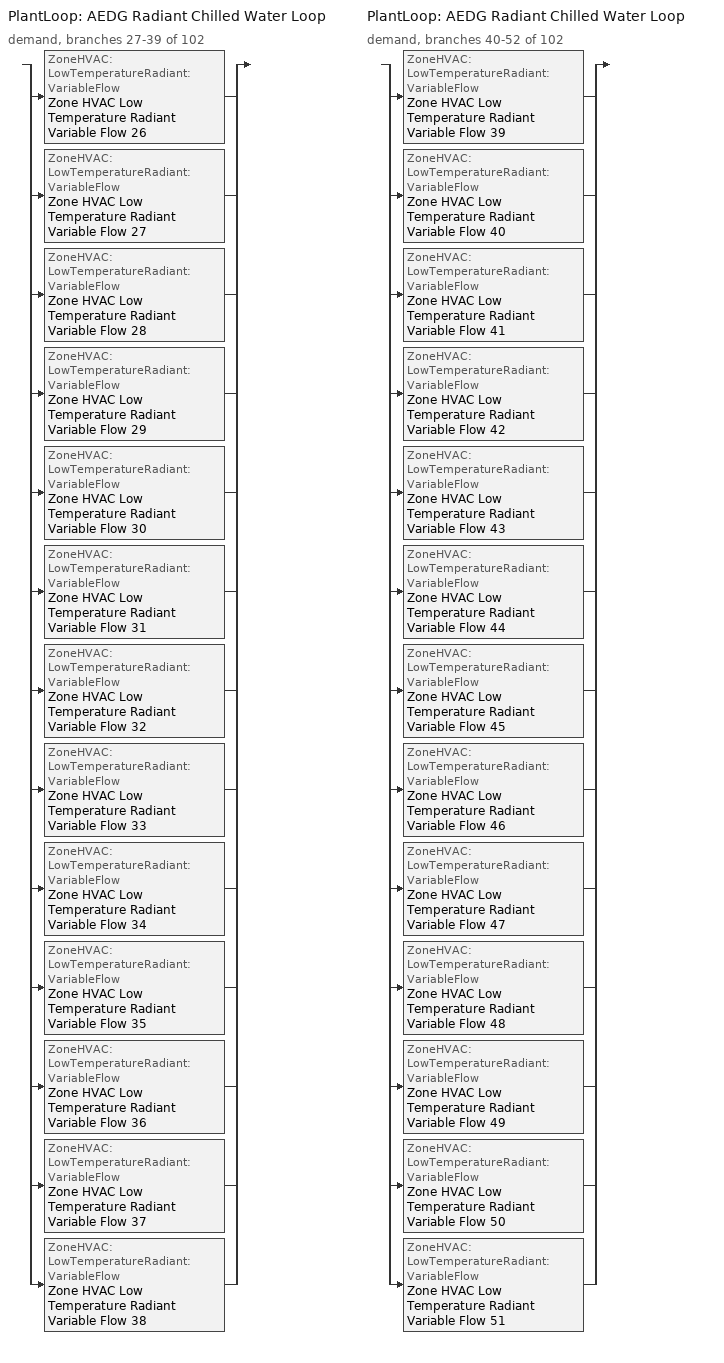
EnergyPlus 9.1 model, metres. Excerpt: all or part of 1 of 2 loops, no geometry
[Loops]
PlantLoop 'AEDG Radiant Chilled Water Loop'
 demand, branches 27-39 of 102: split
  | ZoneHVAC:LowTemperatureRadiant:VariableFlow 'Zone HVAC Low Temperature Radiant Variable Flow 26'
  | ZoneHVAC:LowTemperatureRadiant:VariableFlow 'Zone HVAC Low Temperature Radiant Variable Flow 27'
  | ZoneHVAC:LowTemperatureRadiant:VariableFlow 'Zone HVAC Low Temperature Radiant Variable Flow 28'
  | ZoneHVAC:LowTemperatureRadiant:VariableFlow 'Zone HVAC Low Temperature Radiant Variable Flow 29'
  | ZoneHVAC:LowTemperatureRadiant:VariableFlow 'Zone HVAC Low Temperature Radiant Variable Flow 30'
  | ZoneHVAC:LowTemperatureRadiant:VariableFlow 'Zone HVAC Low Temperature Radiant Variable Flow 31'
  | ZoneHVAC:LowTemperatureRadiant:VariableFlow 'Zone HVAC Low Temperature Radiant Variable Flow 32'
  | ZoneHVAC:LowTemperatureRadiant:VariableFlow 'Zone HVAC Low Temperature Radiant Variable Flow 33'
  | ZoneHVAC:LowTemperatureRadiant:VariableFlow 'Zone HVAC Low Temperature Radiant Variable Flow 34'
  | ZoneHVAC:LowTemperatureRadiant:VariableFlow 'Zone HVAC Low Temperature Radiant Variable Flow 35'
  | ZoneHVAC:LowTemperatureRadiant:VariableFlow 'Zone HVAC Low Temperature Radiant Variable Flow 36'
  | ZoneHVAC:LowTemperatureRadiant:VariableFlow 'Zone HVAC Low Temperature Radiant Variable Flow 37'
  | ZoneHVAC:LowTemperatureRadiant:VariableFlow 'Zone HVAC Low Temperature Radiant Variable Flow 38'
PlantLoop 'AEDG Radiant Chilled Water Loop'
 demand, branches 40-52 of 102: split
  | ZoneHVAC:LowTemperatureRadiant:VariableFlow 'Zone HVAC Low Temperature Radiant Variable Flow 39'
  | ZoneHVAC:LowTemperatureRadiant:VariableFlow 'Zone HVAC Low Temperature Radiant Variable Flow 40'
  | ZoneHVAC:LowTemperatureRadiant:VariableFlow 'Zone HVAC Low Temperature Radiant Variable Flow 41'
  | ZoneHVAC:LowTemperatureRadiant:VariableFlow 'Zone HVAC Low Temperature Radiant Variable Flow 42'
  | ZoneHVAC:LowTemperatureRadiant:VariableFlow 'Zone HVAC Low Temperature Radiant Variable Flow 43'
  | ZoneHVAC:LowTemperatureRadiant:VariableFlow 'Zone HVAC Low Temperature Radiant Variable Flow 44'
  | ZoneHVAC:LowTemperatureRadiant:VariableFlow 'Zone HVAC Low Temperature Radiant Variable Flow 45'
  | ZoneHVAC:LowTemperatureRadiant:VariableFlow 'Zone HVAC Low Temperature Radiant Variable Flow 46'
  | ZoneHVAC:LowTemperatureRadiant:VariableFlow 'Zone HVAC Low Temperature Radiant Variable Flow 47'
  | ZoneHVAC:LowTemperatureRadiant:VariableFlow 'Zone HVAC Low Temperature Radiant Variable Flow 48'
  | ZoneHVAC:LowTemperatureRadiant:VariableFlow 'Zone HVAC Low Temperature Radiant Variable Flow 49'
  | ZoneHVAC:LowTemperatureRadiant:VariableFlow 'Zone HVAC Low Temperature Radiant Variable Flow 50'
  | ZoneHVAC:LowTemperatureRadiant:VariableFlow 'Zone HVAC Low Temperature Radiant Variable Flow 51'
[ZoneHVAC:LowTemperatureRadiant:VariableFlow] Availability Schedule=Always On Discrete; Hydronic Tubing Inside Diameter {m}=0.012; Hydronic Tubing Length {m}=Autosize; Temperature Control Type=MeanRadiantTemperature; Heating Design Capacity Method=HeatingDesignCapacity; Heating Design Capacity {W}=Autosize; Maximum Hot Water Flow {m3/s}=Autosize; Heating Control Throttling Range {deltaC}=0.5; Heating Control Temperature Schedule=AEDG Office Mean Radiant Heating Setpoint Schedule; Cooling Design Capacity Method=CoolingDesignCapacity; Cooling Design Capacity {W}=Autosize; Maximum Cold Water Flow {m3/s}=Autosize; Cooling Control Throttling Range {deltaC}=0.5; Cooling Control Temperature Schedule=AEDG Office Mean Radiant Cooling Setpoint Schedule; Condensation Control Type=SimpleOff; Condensation Control Dewpoint Offset {C}=1; Number of Circuits=OnePerSurface; Circuit Length {m}=106.7
Name | Zone | Surface Name or Radiant Surface Group
Zone HVAC Low Temperature Radiant Variable Flow 49 | Thermal Zone 100 | Zone HVAC Low Temperature Radiant Variable Flow 49Floors
Zone HVAC Low Temperature Radiant Variable Flow 50 | Thermal Zone 31 | Zone HVAC Low Temperature Radiant Variable Flow 50Floors
Zone HVAC Low Temperature Radiant Variable Flow 51 | Thermal Zone 42 | Zone HVAC Low Temperature Radiant Variable Flow 51Floors
Zone HVAC Low Temperature Radiant Variable Flow 46 | Thermal Zone 43 | Zone HVAC Low Temperature Radiant Variable Flow 46Floors
Zone HVAC Low Temperature Radiant Variable Flow 48 | Thermal Zone 45 | Zone HVAC Low Temperature Radiant Variable Flow 48Floors
Zone HVAC Low Temperature Radiant Variable Flow 47 | Thermal Zone 48 | Zone HVAC Low Temperature Radiant Variable Flow 47Floors
Zone HVAC Low Temperature Radiant Variable Flow 45 | Thermal Zone 49 | Zone HVAC Low Temperature Radiant Variable Flow 45Floors
Zone HVAC Low Temperature Radiant Variable Flow 33 | Thermal Zone 5 | Zone HVAC Low Temperature Radiant Variable Flow 33Floors
Zone HVAC Low Temperature Radiant Variable Flow 43 | Thermal Zone 50 | Zone HVAC Low Temperature Radiant Variable Flow 43Floors
Zone HVAC Low Temperature Radiant Variable Flow 42 | Thermal Zone 51 | Zone HVAC Low Temperature Radiant Variable Flow 42Floors
Zone HVAC Low Temperature Radiant Variable Flow 38 | Thermal Zone 52 | Zone HVAC Low Temperature Radiant Variable Flow 38Floors
Zone HVAC Low Temperature Radiant Variable Flow 37 | Thermal Zone 53 | Zone HVAC Low Temperature Radiant Variable Flow 37Floors
Zone HVAC Low Temperature Radiant Variable Flow 39 | Thermal Zone 54 | Zone HVAC Low Temperature Radiant Variable Flow 39Floors
Zone HVAC Low Temperature Radiant Variable Flow 36 | Thermal Zone 55 | Zone HVAC Low Temperature Radiant Variable Flow 36Floors
Zone HVAC Low Temperature Radiant Variable Flow 44 | Thermal Zone 56 | Zone HVAC Low Temperature Radiant Variable Flow 44Floors
Zone HVAC Low Temperature Radiant Variable Flow 26 | Thermal Zone 57 | Zone HVAC Low Temperature Radiant Variable Flow 26Floors
Zone HVAC Low Temperature Radiant Variable Flow 34 | Thermal Zone 59 | Zone HVAC Low Temperature Radiant Variable Flow 34Floors
Zone HVAC Low Temperature Radiant Variable Flow 32 | Thermal Zone 60 | Zone HVAC Low Temperature Radiant Variable Flow 32Floors
Zone HVAC Low Temperature Radiant Variable Flow 31 | Thermal Zone 62 | Zone HVAC Low Temperature Radiant Variable Flow 31Floors
Zone HVAC Low Temperature Radiant Variable Flow 29 | Thermal Zone 63 | Zone HVAC Low Temperature Radiant Variable Flow 29Floors
Zone HVAC Low Temperature Radiant Variable Flow 28 | Thermal Zone 64 | Zone HVAC Low Temperature Radiant Variable Flow 28Floors
Zone HVAC Low Temperature Radiant Variable Flow 27 | Thermal Zone 65 | Zone HVAC Low Temperature Radiant Variable Flow 27Floors
Zone HVAC Low Temperature Radiant Variable Flow 41 | Thermal Zone 69 | Zone HVAC Low Temperature Radiant Variable Flow 41Floors
Zone HVAC Low Temperature Radiant Variable Flow 35 | Thermal Zone 71 | Zone HVAC Low Temperature Radiant Variable Flow 35Floors
Zone HVAC Low Temperature Radiant Variable Flow 30 | Thermal Zone 78 | Zone HVAC Low Temperature Radiant Variable Flow 30Floors
Zone HVAC Low Temperature Radiant Variable Flow 40 | Thermal Zone 96 | Zone HVAC Low Temperature Radiant Variable Flow 40Floors
[ZoneHVAC:LowTemperatureRadiant:SurfaceGroup] Flow Fraction for Surface 1=1
Name | Surface 1
Zone HVAC Low Temperature Radiant Variable Flow 49Floors | Surface 595
Zone HVAC Low Temperature Radiant Variable Flow 50Floors | Surface 181
Zone HVAC Low Temperature Radiant Variable Flow 51Floors | Surface 247
Zone HVAC Low Temperature Radiant Variable Flow 46Floors | Surface 253
Zone HVAC Low Temperature Radiant Variable Flow 48Floors | Surface 265
Zone HVAC Low Temperature Radiant Variable Flow 47Floors | Surface 283
Zone HVAC Low Temperature Radiant Variable Flow 45Floors | Surface 289
Zone HVAC Low Temperature Radiant Variable Flow 33Floors | Surface 25
Zone HVAC Low Temperature Radiant Variable Flow 43Floors | Surface 295
Zone HVAC Low Temperature Radiant Variable Flow 42Floors | Surface 301
Zone HVAC Low Temperature Radiant Variable Flow 38Floors | Surface 307
Zone HVAC Low Temperature Radiant Variable Flow 37Floors | Surface 313
Zone HVAC Low Temperature Radiant Variable Flow 39Floors | Surface 319
Zone HVAC Low Temperature Radiant Variable Flow 36Floors | Surface 325
Zone HVAC Low Temperature Radiant Variable Flow 44Floors | Surface 331
Zone HVAC Low Temperature Radiant Variable Flow 26Floors | Surface 337
Zone HVAC Low Temperature Radiant Variable Flow 34Floors | Surface 349
Zone HVAC Low Temperature Radiant Variable Flow 32Floors | Surface 355
Zone HVAC Low Temperature Radiant Variable Flow 31Floors | Surface 367
Zone HVAC Low Temperature Radiant Variable Flow 29Floors | Surface 373
Zone HVAC Low Temperature Radiant Variable Flow 28Floors | Surface 379
Zone HVAC Low Temperature Radiant Variable Flow 27Floors | Surface 385
Zone HVAC Low Temperature Radiant Variable Flow 41Floors | Surface 409
Zone HVAC Low Temperature Radiant Variable Flow 35Floors | Surface 421
Zone HVAC Low Temperature Radiant Variable Flow 30Floors | Surface 463
Zone HVAC Low Temperature Radiant Variable Flow 40Floors | Surface 571
[Zone equipment]
Thermal Zone 100: Zone HVAC Low Temperature Radiant Variable Flow 49
Thermal Zone 31: Zone HVAC Low Temperature Radiant Variable Flow 50
Thermal Zone 42: Zone HVAC Low Temperature Radiant Variable Flow 51
Thermal Zone 43: Zone HVAC Low Temperature Radiant Variable Flow 46
Thermal Zone 45: Zone HVAC Low Temperature Radiant Variable Flow 48
Thermal Zone 48: Zone HVAC Low Temperature Radiant Variable Flow 47
Thermal Zone 49: Zone HVAC Low Temperature Radiant Variable Flow 45
Thermal Zone 5: Zone HVAC Low Temperature Radiant Variable Flow 33
Thermal Zone 50: Zone HVAC Low Temperature Radiant Variable Flow 43
Thermal Zone 51: Zone HVAC Low Temperature Radiant Variable Flow 42
Thermal Zone 52: Zone HVAC Low Temperature Radiant Variable Flow 38
Thermal Zone 53: Zone HVAC Low Temperature Radiant Variable Flow 37
Thermal Zone 54: Zone HVAC Low Temperature Radiant Variable Flow 39
Thermal Zone 55: Zone HVAC Low Temperature Radiant Variable Flow 36
Thermal Zone 56: Zone HVAC Low Temperature Radiant Variable Flow 44
Thermal Zone 57: Zone HVAC Low Temperature Radiant Variable Flow 26
Thermal Zone 59: Zone HVAC Low Temperature Radiant Variable Flow 34
Thermal Zone 60: Zone HVAC Low Temperature Radiant Variable Flow 32
Thermal Zone 62: Zone HVAC Low Temperature Radiant Variable Flow 31
Thermal Zone 63: Zone HVAC Low Temperature Radiant Variable Flow 29
Thermal Zone 64: Zone HVAC Low Temperature Radiant Variable Flow 28
Thermal Zone 65: Zone HVAC Low Temperature Radiant Variable Flow 27
Thermal Zone 69: Zone HVAC Low Temperature Radiant Variable Flow 41
Thermal Zone 71: Zone HVAC Low Temperature Radiant Variable Flow 35
Thermal Zone 78: Zone HVAC Low Temperature Radiant Variable Flow 30
Thermal Zone 96: Zone HVAC Low Temperature Radiant Variable Flow 40
[Sizing:Zone] Zone Cooling Design Supply Air Temperature Input Method=SupplyAirTemperature; Zone Cooling Design Supply Air Temperature {C}=14; Zone Cooling Design Supply Air Temperature Difference {deltaC}=11.11; Zone Heating Design Supply Air Temperature Input Method=SupplyAirTemperature; Zone Heating Design Supply Air Temperature {C}=40; Zone Heating Design Supply Air Temperature Difference {deltaC}=11.11; Zone Cooling Design Supply Air Humidity Ratio {kgWater/kgDryAir}=0.0085; Zone Heating Design Supply Air Humidity Ratio {kgWater/kgDryAir}=0.008; Design Specification Outdoor Air Object=90.1-2010 - Office - OpenOffice Ventilation; Zone Heating Sizing Factor=1.25; Zone Cooling Sizing Factor=1.15; Cooling Design Air Flow Method=DesignDay; Cooling Design Air Flow Rate {m3/s}=0; Cooling Minimum Air Flow per Zone Floor Area {m3/s-m2}=0.000762; Cooling Minimum Air Flow {m3/s}=0; Cooling Minimum Air Flow Fraction=0; Heating Design Air Flow Method=DesignDay; Heating Design Air Flow Rate {m3/s}=0; Heating Maximum Air Flow per Zone Floor Area {m3/s-m2}=0.002032; Heating Maximum Air Flow {m3/s}=0.141576; Heating Maximum Air Flow Fraction=0.3; Account for Dedicated Outdoor Air System=No
Name | Design Specification Zone Air Distribution Object
Thermal Zone 100 | Thermal Zone 100 Design Spec Zone Air Dist
Thermal Zone 31 | Thermal Zone 31 Design Spec Zone Air Dist
Thermal Zone 42 | Thermal Zone 42 Design Spec Zone Air Dist
Thermal Zone 43 | Thermal Zone 43 Design Spec Zone Air Dist
Thermal Zone 45 | Thermal Zone 45 Design Spec Zone Air Dist
Thermal Zone 48 | Thermal Zone 48 Design Spec Zone Air Dist
Thermal Zone 49 | Thermal Zone 49 Design Spec Zone Air Dist
Thermal Zone 5 | Thermal Zone 5 Design Spec Zone Air Dist
Thermal Zone 50 | Thermal Zone 50 Design Spec Zone Air Dist
Thermal Zone 51 | Thermal Zone 51 Design Spec Zone Air Dist
Thermal Zone 52 | Thermal Zone 52 Design Spec Zone Air Dist
Thermal Zone 53 | Thermal Zone 53 Design Spec Zone Air Dist
Thermal Zone 54 | Thermal Zone 54 Design Spec Zone Air Dist
Thermal Zone 55 | Thermal Zone 55 Design Spec Zone Air Dist
Thermal Zone 56 | Thermal Zone 56 Design Spec Zone Air Dist
Thermal Zone 57 | Thermal Zone 57 Design Spec Zone Air Dist
Thermal Zone 59 | Thermal Zone 59 Design Spec Zone Air Dist
Thermal Zone 60 | Thermal Zone 60 Design Spec Zone Air Dist
Thermal Zone 62 | Thermal Zone 62 Design Spec Zone Air Dist
Thermal Zone 63 | Thermal Zone 63 Design Spec Zone Air Dist
Thermal Zone 64 | Thermal Zone 64 Design Spec Zone Air Dist
Thermal Zone 65 | Thermal Zone 65 Design Spec Zone Air Dist
Thermal Zone 69 | Thermal Zone 69 Design Spec Zone Air Dist
Thermal Zone 71 | Thermal Zone 71 Design Spec Zone Air Dist
Thermal Zone 78 | Thermal Zone 78 Design Spec Zone Air Dist
Thermal Zone 96 | Thermal Zone 96 Design Spec Zone Air Dist
[DesignSpecification:ZoneAirDistribution] Zone Air Distribution Effectiveness in Cooling Mode=1; Zone Air Distribution Effectiveness in Heating Mode=1
Thermal Zone 100 Design Spec Zone Air Dist; Thermal Zone 31 Design Spec Zone Air Dist; Thermal Zone 42 Design Spec Zone Air Dist; Thermal Zone 43 Design Spec Zone Air Dist; Thermal Zone 45 Design Spec Zone Air Dist; Thermal Zone 48 Design Spec Zone Air Dist; Thermal Zone 49 Design Spec Zone Air Dist; Thermal Zone 5 Design Spec Zone Air Dist; Thermal Zone 50 Design Spec Zone Air Dist; Thermal Zone 51 Design Spec Zone Air Dist; Thermal Zone 52 Design Spec Zone Air Dist; Thermal Zone 53 Design Spec Zone Air Dist; Thermal Zone 54 Design Spec Zone Air Dist; Thermal Zone 55 Design Spec Zone Air Dist; Thermal Zone 56 Design Spec Zone Air Dist; Thermal Zone 57 Design Spec Zone Air Dist; Thermal Zone 59 Design Spec Zone Air Dist; Thermal Zone 60 Design Spec Zone Air Dist; Thermal Zone 62 Design Spec Zone Air Dist; Thermal Zone 63 Design Spec Zone Air Dist; Thermal Zone 64 Design Spec Zone Air Dist; Thermal Zone 65 Design Spec Zone Air Dist; Thermal Zone 69 Design Spec Zone Air Dist; Thermal Zone 71 Design Spec Zone Air Dist; Thermal Zone 78 Design Spec Zone Air Dist; Thermal Zone 96 Design Spec Zone Air Dist
[DesignSpecification:OutdoorAir]
90.1-2010 - Office - OpenOffice Ventilation: Outdoor Air Method=Sum; Outdoor Air Flow per Person {m3/s-person}=0.00235974; Outdoor Air Flow per Zone Floor Area {m3/s-m2}=0.0003048; Outdoor Air Flow per Zone {m3/s}=0; Outdoor Air Flow Air Changes per Hour {1/hr}=0
[Schedule:Constant]
Always On Discrete: OnOff, 1
[Schedule:Day:Interval]
AEDG Office Mean Radiant Heating Setpoint Schedule Sunday: No, 24:00, 18.3
AEDG Office Mean Radiant Heating Setpoint Schedule Weekday; AEDG Office Mean Radiant Heating Setpoint Schedule Summer Design Day: No, 06:00, 18.3, 22:00, 18.8, 24:00, 18.3
AEDG Office Mean Radiant Heating Setpoint Schedule Saturday: No, 06:00, 18.3, 18:00, 18.8, 24:00, 18.3
AEDG Office Mean Radiant Heating Setpoint Schedule Winter Design Day: No, 24:00, 18.8
AEDG Office Mean Radiant Cooling Setpoint Schedule Sunday: No, 24:00, 26.7
AEDG Office Mean Radiant Cooling Setpoint Schedule Weekday; AEDG Office Mean Radiant Cooling Setpoint Schedule Winter Design Day: No, 06:00, 26.7, 22:00, 24, 24:00, 26.7
AEDG Office Mean Radiant Cooling Setpoint Schedule Saturday: No, 06:00, 26.7, 18:00, 24, 24:00, 26.7
AEDG Office Mean Radiant Cooling Setpoint Schedule Summer Design Day: No, 24:00, 24
[Schedule:Week:Daily]
AEDG Office Mean Radiant Heating Setpoint Schedule Week Rule - Jan1-Dec31: AEDG Office Mean Radiant Heating Setpoint Schedule Sunday, AEDG Office Mean Radiant Heating Setpoint Schedule Weekday, AEDG Office Mean Radiant Heating Setpoint Schedule Weekday, AEDG Office Mean Radiant Heating Setpoint Schedule Weekday, AEDG Office Mean Radiant Heating Setpoint Schedule Weekday, AEDG Office Mean Radiant Heating Setpoint Schedule Weekday, AEDG Office Mean Radiant Heating Setpoint Schedule Saturday, AEDG Office Mean Radiant Heating Setpoint Schedule Weekday, AEDG Office Mean Radiant Heating Setpoint Schedule Summer Design Day, AEDG Office Mean Radiant Heating Setpoint Schedule Winter Design Day, AEDG Office Mean Radiant Heating Setpoint Schedule Weekday, AEDG Office Mean Radiant Heating Setpoint Schedule Weekday
AEDG Office Mean Radiant Cooling Setpoint Schedule Week Rule - Jan1-Dec31: AEDG Office Mean Radiant Cooling Setpoint Schedule Sunday, AEDG Office Mean Radiant Cooling Setpoint Schedule Weekday, AEDG Office Mean Radiant Cooling Setpoint Schedule Weekday, AEDG Office Mean Radiant Cooling Setpoint Schedule Weekday, AEDG Office Mean Radiant Cooling Setpoint Schedule Weekday, AEDG Office Mean Radiant Cooling Setpoint Schedule Weekday, AEDG Office Mean Radiant Cooling Setpoint Schedule Saturday, AEDG Office Mean Radiant Cooling Setpoint Schedule Weekday, AEDG Office Mean Radiant Cooling Setpoint Schedule Summer Design Day, AEDG Office Mean Radiant Cooling Setpoint Schedule Winter Design Day, AEDG Office Mean Radiant Cooling Setpoint Schedule Weekday, AEDG Office Mean Radiant Cooling Setpoint Schedule Weekday
[Schedule:Year]
AEDG Office Mean Radiant Heating Setpoint Schedule: AEDG Office Mean Radiant Heating Setpoint Schedule Week Rule - Jan1-Dec31, 1, 1, 12, 31
AEDG Office Mean Radiant Cooling Setpoint Schedule: AEDG Office Mean Radiant Cooling Setpoint Schedule Week Rule - Jan1-Dec31, 1, 1, 12, 31
